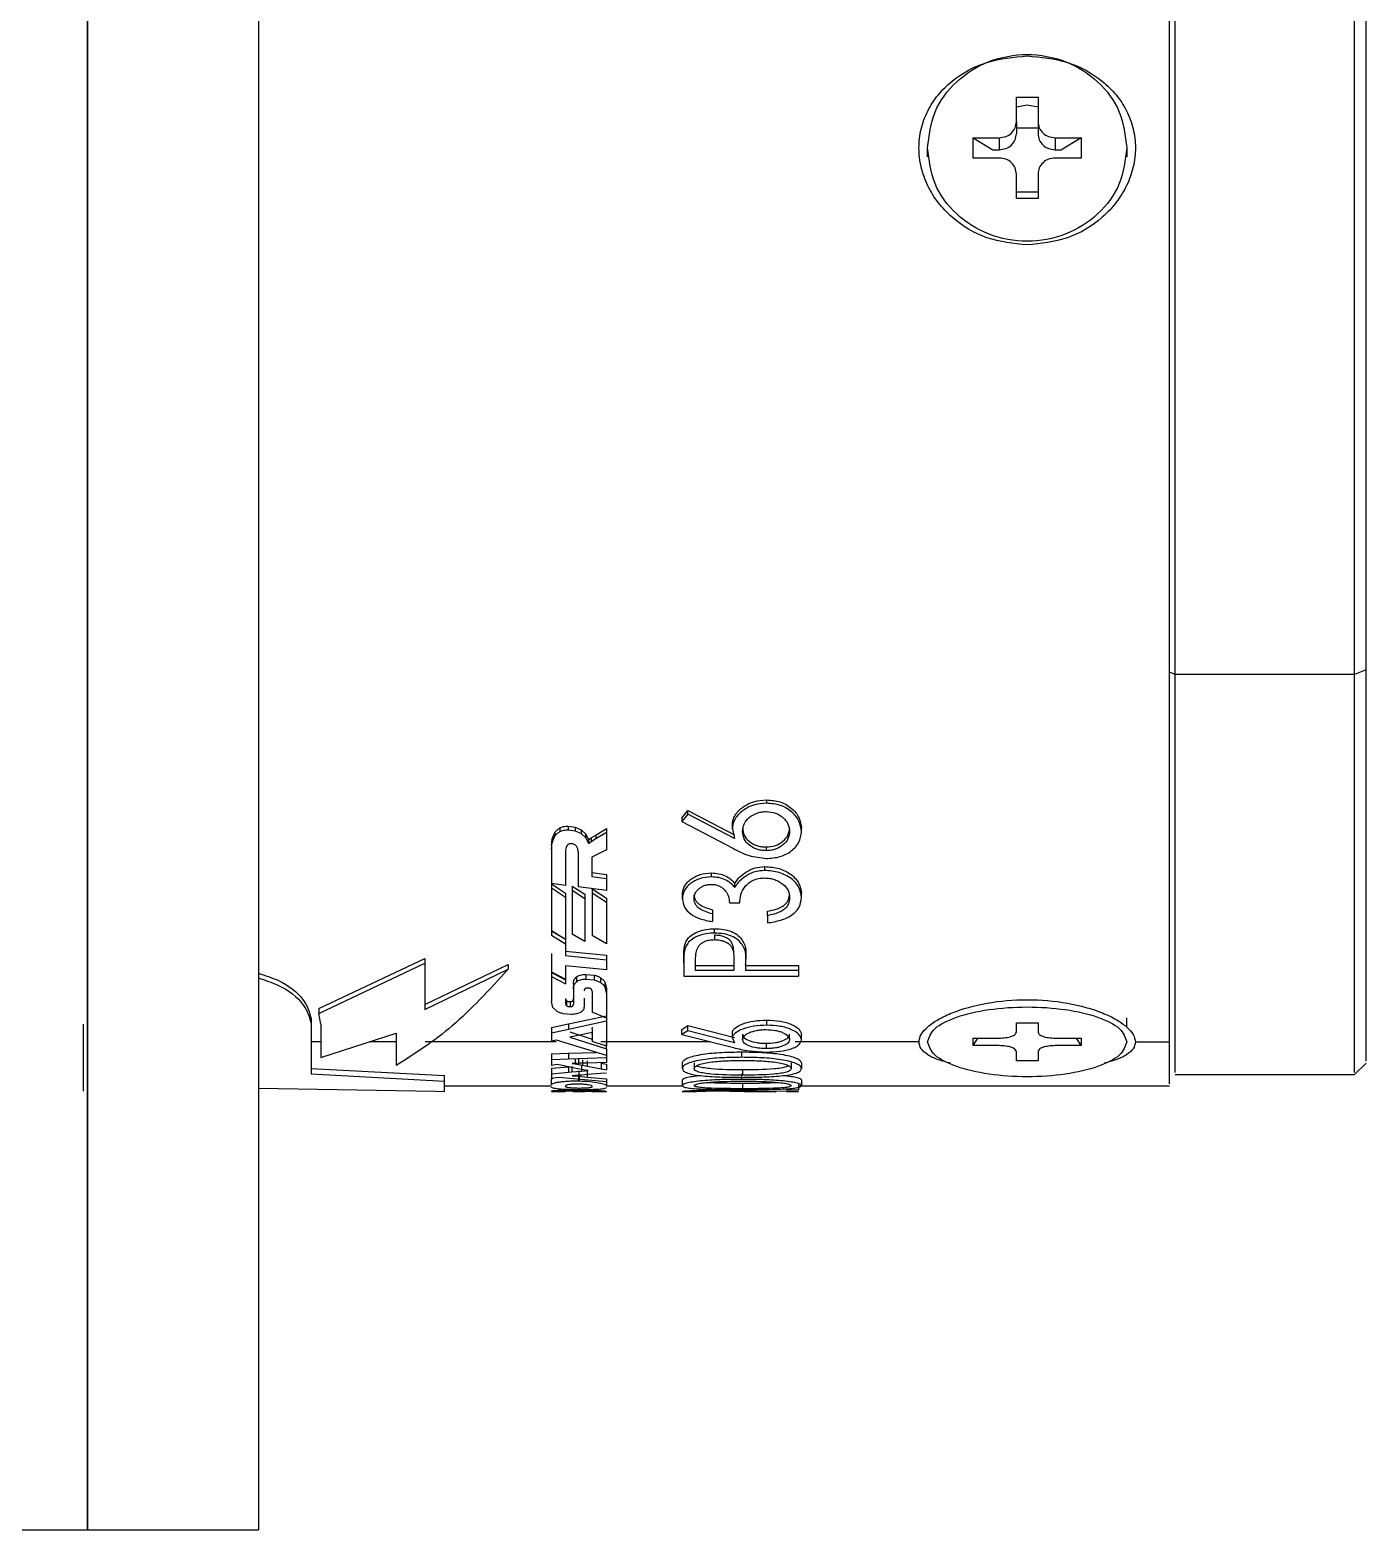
# Model space of a CAD drawing. Header units: millimetres. Extents: x 15 to 1192, y 5 to 836.
# Drawn here: x 229.83 to 253.29, y 141.56 to 167.9 of the extents above; entities that cross this region are included whole.
import ezdxf

# ---------------------------------------------------------------- set-up
doc = ezdxf.new("R2010")
doc.units = ezdxf.units.MM

msp = doc.modelspace()

# ---------------------------------------------------------------- linework, layer by layer
at = {"color": 7, "linetype": 'Continuous', "lineweight": 25}
for p, q in [((230.843, 161.557), (230.843, 181.531)), ((230.843, 181.531), (230.843, 141.557)), ((233.843, 181.531), (233.843, 141.557)), ((247.153, 166.719), (247.533, 166.719)), ((247.153, 166.288), (247.153, 166.719)), ((247.343, 166.579), (247.153, 166.544)), ((247.533, 166.544), (247.343, 166.579)), ((247.533, 166.719), (247.533, 166.288)), ((247.153, 166.288), (247.153, 166.078)), ((247.533, 166.288), (247.533, 166.078)), ((246.393, 166.007), (246.853, 166.007)), ((246.393, 165.651), (246.393, 166.007)), ((246.393, 166.007), (246.739, 165.797)), ((246.853, 166.007), (246.853, 165.797)), ((247.153, 166.184), (247.533, 166.184)), ((247.833, 166.007), (248.293, 166.007)), ((247.833, 166.007), (247.833, 165.797)), ((248.293, 166.007), (247.946, 165.797)), ((248.293, 166.007), (248.293, 165.651)), ((245.593, 165.672), (245.593, 165.829)), ((246.739, 165.797), (246.853, 165.797)), ((247.833, 165.797), (247.946, 165.797)), ((249.093, 165.829), (249.093, 165.672)), ((246.853, 165.651), (246.393, 165.651)), ((248.293, 165.651), (247.833, 165.651)), ((247.153, 164.939), (247.153, 165.37)), ((247.533, 165.37), (247.533, 164.939)), ((247.533, 165.054), (247.153, 165.054)), ((247.533, 164.939), (247.153, 164.939)), ((230.843, 141.557), (230.843, 161.557)), ((249.943, 156.58), (249.843, 156.622)), ((253.093, 156.58), (249.943, 156.58)), ((253.293, 156.663), (253.093, 156.58)), ((242.768, 154.32), (242.768, 154.379)), ((241.279, 154.059), (241.384, 154.19)), ((241.384, 154.13), (241.279, 153.998)), ((241.384, 154.19), (242.204, 153.765)), ((241.384, 154.13), (241.384, 154.19)), ((242.204, 153.701), (241.384, 154.13)), ((239.137, 153.886), (239.137, 153.823)), ((239.28, 153.917), (239.404, 153.9)), ((239.28, 153.917), (239.28, 153.854)), ((239.28, 153.854), (239.404, 153.837)), ((239.404, 153.9), (239.511, 153.85)), ((239.404, 153.9), (239.404, 153.837)), ((239.511, 153.85), (239.592, 153.774)), ((239.511, 153.85), (239.511, 153.787)), ((239.765, 153.762), (239.953, 153.874)), ((239.953, 153.874), (239.953, 153.811)), ((241.279, 154.059), (241.279, 153.998)), ((241.279, 153.998), (242.184, 153.523)), ((242.165, 153.872), (242.165, 153.934)), ((242.165, 153.872), (242.204, 153.701)), ((242.345, 153.888), (242.345, 153.825)), ((243.17, 153.825), (243.17, 153.888)), ((243.377, 153.817), (243.377, 153.88)), ((238.987, 153.578), (239, 153.695)), ((238.987, 153.512), (239, 153.63)), ((239, 153.695), (239.047, 153.804)), ((239, 153.63), (239.047, 153.741)), ((239, 153.695), (239, 153.63)), ((239.047, 153.804), (239.047, 153.741)), ((239.404, 153.837), (239.511, 153.787)), ((239.511, 153.787), (239.592, 153.71)), ((239.592, 153.774), (239.638, 153.676)), ((239.592, 153.71), (239.592, 153.774)), ((239.592, 153.71), (239.638, 153.612)), ((239.638, 153.676), (239.686, 153.711)), ((239.638, 153.676), (239.638, 153.612)), ((239.638, 153.612), (239.686, 153.647)), ((239.686, 153.711), (239.765, 153.762)), ((239.686, 153.711), (239.686, 153.647)), ((239.686, 153.647), (239.765, 153.698)), ((239.765, 153.698), (239.953, 153.811)), ((239.765, 153.762), (239.765, 153.698)), ((239.953, 153.811), (239.953, 153.502)), ((238.987, 153.578), (238.987, 153.512)), ((238.987, 153.512), (238.987, 152.908)), ((239.238, 153.497), (239.238, 152.876)), ((239.451, 153.522), (239.426, 153.567)), ((239.459, 153.467), (239.451, 153.522)), ((239.459, 153.467), (239.459, 152.849)), ((239.953, 153.502), (239.697, 153.373)), ((239.697, 153.373), (239.697, 153.033)), ((242.758, 153.552), (242.758, 153.486)), ((239.697, 153.103), (239.953, 153.071)), ((239.953, 153.071), (239.953, 153.001)), ((241.8, 153.026), (241.8, 153.095)), ((242.734, 153.139), (242.734, 153.207)), ((239.238, 152.876), (238.987, 152.908)), ((238.987, 152.907), (239.238, 152.741)), ((238.987, 152.907), (238.987, 152.837)), ((238.987, 152.837), (239.238, 152.669)), ((238.987, 152.837), (238.987, 152.469)), ((239.354, 152.866), (239.573, 152.721)), ((239.354, 152.866), (239.354, 152.795)), ((239.354, 152.795), (239.573, 152.649)), ((239.354, 152.795), (239.354, 152.349)), ((239.953, 152.787), (239.459, 152.849)), ((239.697, 153.033), (239.953, 153.001)), ((239.705, 152.817), (239.953, 152.653)), ((239.705, 152.817), (239.705, 152.745)), ((239.953, 153.001), (239.953, 152.787)), ((242.208, 152.841), (242.208, 152.912)), ((239.238, 152.741), (239.238, 152.669)), ((239.238, 152.669), (239.238, 152.469)), ((239.573, 152.721), (239.573, 152.649)), ((239.573, 152.649), (239.573, 152.349)), ((239.705, 152.745), (239.953, 152.58)), ((239.705, 152.745), (239.705, 152.302)), ((239.953, 152.653), (239.953, 152.58)), ((239.953, 152.58), (239.953, 152.302)), ((241.288, 152.638), (241.288, 152.711)), ((241.494, 152.638), (241.494, 152.711)), ((242.113, 152.569), (242.294, 152.569)), ((243.17, 152.664), (243.17, 152.737)), ((243.377, 152.662), (243.377, 152.735)), ((238.987, 152.469), (238.987, 152.269)), ((238.987, 152.269), (238.987, 152.08)), ((239.238, 152.469), (239.238, 152.269)), ((239.238, 152.269), (239.238, 151.929)), ((239.354, 152.349), (239.354, 152.31)), ((239.354, 152.31), (239.354, 152.023)), ((239.573, 152.349), (239.573, 152.31)), ((239.573, 152.31), (239.573, 151.892)), ((239.705, 152.302), (239.705, 152.265)), ((239.705, 152.265), (239.705, 151.999)), ((239.953, 152.302), (239.953, 152.265)), ((239.953, 152.265), (239.953, 151.85)), ((241.814, 152.45), (241.814, 152.376)), ((241.814, 152.376), (241.814, 152.241)), ((242.78, 152.347), (242.78, 152.422)), ((242.78, 152.347), (242.78, 152.218)), ((238.987, 152.081), (239.238, 151.932)), ((238.987, 152.081), (238.987, 152.003)), ((239.238, 151.929), (238.987, 152.08)), ((238.987, 152.003), (239.238, 151.853)), ((239.573, 151.892), (239.354, 152.023)), ((239.953, 151.85), (239.705, 151.999)), ((241.851, 152.003), (241.851, 151.925)), ((241.852, 152.039), (241.852, 152.116)), ((239.238, 151.932), (239.238, 151.853)), ((239.238, 151.853), (239.238, 151.644)), ((234.901, 150.715), (236.765, 151.595)), ((234.901, 150.626), (236.765, 151.513)), ((236.765, 151.595), (236.765, 151.513)), ((236.765, 151.513), (236.765, 150.699)), ((236.765, 150.787), (238.228, 151.488)), ((238.228, 151.488), (238.228, 151.405)), ((238.987, 151.682), (238.987, 151.346)), ((239.238, 151.724), (239.953, 151.65)), ((239.238, 151.644), (239.953, 151.568)), ((239.953, 151.65), (239.953, 151.568)), ((239.953, 151.568), (239.953, 151.396)), ((241.314, 151.513), (241.314, 151.595)), ((241.314, 151.513), (241.314, 151.284)), ((241.52, 151.385), (241.52, 151.606)), ((242.19, 151.595), (242.19, 151.385)), ((242.397, 151.551), (242.397, 151.469)), ((236.765, 150.699), (238.228, 151.405)), ((238.987, 151.36), (239.238, 151.232)), ((238.987, 151.36), (238.987, 151.276)), ((239.238, 151.213), (238.987, 151.346)), ((238.987, 151.276), (239.238, 151.147)), ((238.987, 151.276), (238.987, 150.837)), ((239.953, 151.396), (239.238, 151.467)), ((239.238, 151.467), (239.238, 151.213)), ((239.238, 151.232), (239.238, 151.147)), ((239.428, 151.27), (239.428, 151.186)), ((239.592, 151.314), (239.736, 151.3)), ((239.592, 151.314), (239.592, 151.23)), ((239.592, 151.23), (239.736, 151.216)), ((239.736, 151.3), (239.736, 151.216)), ((239.851, 151.255), (239.851, 151.171)), ((241.314, 151.284), (243.327, 151.284)), ((241.52, 151.468), (242.19, 151.468)), ((242.19, 151.385), (241.52, 151.385)), ((242.397, 151.469), (242.397, 151.385)), ((242.397, 151.468), (243.327, 151.468)), ((243.327, 151.385), (242.397, 151.385)), ((243.327, 151.468), (243.327, 151.385)), ((243.327, 151.385), (243.327, 151.284)), ((239.373, 151.144), (239.373, 151.058)), ((239.373, 151.058), (239.373, 150.792)), ((239.705, 151.013), (239.705, 150.652)), ((239.926, 151.177), (239.953, 151.064)), ((239.926, 151.177), (239.926, 151.092)), ((239.926, 151.092), (239.953, 150.978)), ((239.953, 151.064), (239.953, 150.978)), ((239.953, 150.978), (239.953, 150.544)), ((234.901, 150.715), (234.901, 150.626)), ((239.013, 150.731), (238.987, 150.837)), ((239.086, 150.662), (239.013, 150.731)), ((239.238, 150.891), (239.238, 150.803)), ((239.256, 150.76), (239.256, 150.848)), ((239.318, 150.835), (239.318, 150.747)), ((239.565, 150.894), (239.565, 150.761)), ((234.77, 150.531), (234.77, 150.441)), ((234.77, 150.441), (234.77, 149.566)), ((234.94, 150.441), (234.901, 150.626)), ((234.94, 150.441), (234.94, 149.853)), ((238.987, 150.381), (239.29, 150.444)), ((239.332, 150.611), (239.196, 150.623)), ((239.29, 150.444), (239.953, 150.589)), ((239.29, 150.353), (239.953, 150.499)), ((239.29, 150.444), (239.29, 150.353)), ((239.953, 150.544), (239.705, 150.652)), ((239.953, 150.589), (239.953, 150.499)), ((239.953, 150.499), (239.953, 150.051)), ((242.768, 150.421), (242.768, 150.512)), ((247.153, 150.462), (247.533, 150.462)), ((247.153, 150.301), (247.153, 150.462)), ((247.533, 150.462), (247.533, 150.301)), ((249.093, 150.387), (249.093, 150.551)), ((234.94, 149.853), (236.263, 150.284)), ((236.263, 150.284), (236.263, 149.714)), ((238.987, 150.381), (238.987, 150.29)), ((238.987, 150.29), (239.29, 150.353)), ((238.987, 150.29), (238.987, 150.195)), ((238.987, 150.195), (238.987, 150.188)), ((238.987, 150.188), (238.987, 150.142)), ((239.07, 150.161), (238.987, 150.142)), ((239.077, 150.158), (239.07, 150.161)), ((239.079, 150.157), (239.077, 150.158)), ((239.953, 149.887), (239.079, 150.157)), ((239.312, 150.306), (239.705, 150.178)), ((239.568, 150.264), (239.312, 150.214)), ((239.312, 150.214), (239.953, 150.005)), ((239.642, 150.279), (239.568, 150.264)), ((239.708, 150.294), (239.642, 150.279)), ((239.705, 150.353), (239.708, 150.385)), ((239.705, 150.353), (239.705, 150.261)), ((239.705, 150.261), (239.708, 150.294)), ((239.705, 150.261), (239.705, 150.225)), ((239.705, 150.225), (239.705, 150.133)), ((241.279, 150.348), (241.384, 150.414)), ((241.279, 150.256), (241.279, 150.348)), ((241.384, 150.322), (241.279, 150.256)), ((241.279, 150.256), (242.184, 150.028)), ((241.384, 150.414), (242.204, 150.204)), ((241.384, 150.322), (241.384, 150.414)), ((242.204, 150.111), (241.384, 150.322)), ((242.165, 150.193), (242.165, 150.286)), ((242.165, 150.193), (242.204, 150.111)), ((242.345, 150.263), (242.345, 150.17)), ((243.17, 150.17), (243.17, 150.263)), ((243.377, 150.167), (243.377, 150.259)), ((246.393, 150.196), (246.853, 150.196)), ((246.393, 150.063), (246.393, 150.196)), ((246.393, 150.063), (246.475, 150.196)), ((247.833, 150.196), (248.293, 150.196)), ((248.293, 150.063), (248.211, 150.196)), ((248.293, 150.196), (248.293, 150.063)), ((234.94, 150.129), (234.77, 150.129)), ((236.263, 150.129), (235.789, 150.129)), ((239.073, 150.129), (236.77, 150.129)), ((238.987, 149.918), (239.29, 149.928)), ((238.987, 149.918), (238.987, 149.822)), ((239.29, 149.928), (239.769, 149.944)), ((239.29, 149.928), (239.29, 149.833)), ((239.953, 150.051), (239.705, 150.133)), ((241.781, 150.129), (239.854, 150.129)), ((239.953, 150.005), (239.953, 150.099)), ((239.953, 150.005), (239.953, 149.887)), ((239.953, 149.951), (239.953, 149.856)), ((242.332, 149.858), (242.332, 149.953)), ((242.758, 150.104), (242.758, 150.011)), ((245.443, 150.129), (243.266, 150.129)), ((246.853, 150.063), (246.393, 150.063)), ((247.153, 149.797), (247.153, 149.958)), ((247.533, 149.958), (247.533, 149.797)), ((248.293, 150.063), (247.833, 150.063)), ((249.243, 150.129), (249.843, 150.129)), ((234.77, 149.664), (237.108, 149.537)), ((238.987, 149.822), (239.29, 149.833)), ((238.987, 149.822), (238.987, 149.805)), ((238.987, 149.805), (238.987, 149.76)), ((238.987, 149.76), (238.987, 149.751)), ((238.987, 149.751), (238.987, 149.75)), ((238.987, 149.75), (238.987, 149.712)), ((239.09, 149.729), (238.987, 149.712)), ((238.987, 149.666), (239.29, 149.692)), ((238.987, 149.666), (238.987, 149.568)), ((239.348, 149.677), (239.09, 149.729)), ((239.29, 149.833), (239.953, 149.856)), ((239.29, 149.692), (239.29, 149.595)), ((239.347, 149.697), (239.347, 149.6)), ((239.446, 149.658), (239.348, 149.677)), ((239.472, 149.754), (239.351, 149.752)), ((239.351, 149.752), (239.404, 149.743)), ((239.404, 149.839), (239.404, 149.743)), ((239.404, 149.743), (239.463, 149.731)), ((239.522, 149.644), (239.446, 149.658)), ((239.463, 149.828), (239.463, 149.731)), ((239.463, 149.731), (239.533, 149.718)), ((239.617, 149.757), (239.472, 149.754)), ((239.516, 149.712), (239.516, 149.615)), ((239.583, 149.634), (239.522, 149.644)), ((239.533, 149.814), (239.533, 149.718)), ((239.533, 149.718), (239.618, 149.702)), ((239.635, 149.625), (239.583, 149.634)), ((239.953, 149.767), (239.617, 149.757)), ((239.618, 149.798), (239.618, 149.702)), ((239.618, 149.702), (239.861, 149.657)), ((239.861, 149.753), (239.862, 149.656)), ((239.862, 149.753), (239.953, 149.737)), ((239.862, 149.656), (239.953, 149.64)), ((239.953, 149.856), (239.953, 149.767)), ((239.953, 149.737), (239.953, 149.64)), ((241.288, 149.66), (241.288, 149.757)), ((241.494, 149.758), (241.494, 149.661)), ((242.346, 149.642), (242.346, 149.544)), ((243.196, 149.758), (243.196, 149.661)), ((243.377, 149.757), (243.377, 149.66)), ((247.533, 149.797), (247.153, 149.797)), ((253.093, 149.557), (253.293, 149.757)), ((234.77, 149.566), (237.108, 149.438)), ((237.108, 149.438), (237.108, 149.537)), ((237.108, 149.264), (237.108, 149.438)), ((238.983, 149.472), (239.017, 149.499)), ((238.983, 149.472), (238.983, 149.373)), ((238.987, 149.568), (239.29, 149.595)), ((238.987, 149.568), (238.987, 149.559)), ((238.987, 149.559), (238.987, 149.527)), ((238.987, 149.527), (238.987, 149.514)), ((238.987, 149.514), (238.987, 149.486)), ((239.119, 149.501), (238.987, 149.486)), ((239.953, 149.429), (239.119, 149.501)), ((239.29, 149.595), (239.347, 149.6)), ((239.347, 149.6), (239.516, 149.615)), ((239.401, 149.538), (239.351, 149.535)), ((239.351, 149.535), (239.471, 149.524)), ((239.458, 149.542), (239.401, 149.538)), ((239.529, 149.547), (239.458, 149.542)), ((239.461, 149.542), (239.461, 149.443)), ((239.461, 149.443), (239.476, 149.443)), ((239.465, 149.393), (239.472, 149.392)), ((239.471, 149.622), (239.471, 149.524)), ((239.471, 149.524), (239.617, 149.512)), ((239.476, 149.542), (239.476, 149.443)), ((239.516, 149.615), (239.635, 149.625)), ((239.617, 149.554), (239.529, 149.547)), ((239.617, 149.61), (239.617, 149.512)), ((239.849, 149.573), (239.617, 149.554)), ((239.617, 149.512), (239.953, 149.482)), ((239.953, 149.581), (239.849, 149.573)), ((239.953, 149.482), (239.953, 149.429)), ((239.954, 149.459), (239.954, 149.36)), ((241.288, 149.361), (241.288, 149.46)), ((242.332, 149.471), (242.332, 149.569)), ((242.346, 149.406), (242.346, 149.306)), ((243.325, 149.379), (243.325, 149.279)), ((243.377, 149.46), (243.377, 149.361)), ((249.943, 149.557), (253.093, 149.557)), ((233.843, 149.318), (236.952, 149.261)), ((236.952, 149.261), (237.108, 149.257)), ((237.108, 149.357), (238.983, 149.357)), ((238.987, 149.257), (239.238, 149.257)), ((239.214, 149.281), (239.306, 149.28)), ((239.238, 149.263), (239.238, 149.264)), ((239.241, 149.34), (239.241, 149.363)), ((239.306, 149.28), (239.377, 149.278)), ((239.365, 149.257), (239.572, 149.257)), ((239.377, 149.278), (239.427, 149.274)), ((239.427, 149.274), (239.456, 149.271)), ((239.476, 149.287), (239.461, 149.287)), ((239.472, 149.313), (239.465, 149.313)), ((239.705, 149.259), (239.572, 149.258)), ((239.633, 149.278), (239.749, 149.277)), ((239.696, 149.357), (239.696, 149.335)), ((239.705, 149.261), (239.705, 149.26)), ((239.705, 149.257), (239.953, 149.257)), ((239.925, 149.267), (239.953, 149.26)), ((239.954, 149.357), (241.288, 149.357)), ((241.283, 149.257), (241.508, 149.257)), ((242.514, 149.258), (242.679, 149.26)), ((243.119, 149.258), (242.589, 149.261)), ((242.679, 149.257), (242.935, 149.257)), ((243.325, 149.279), (243.119, 149.279)), ((243.119, 149.257), (243.325, 149.257)), ((243.325, 149.357), (249.843, 149.357)), ((227.843, 141.557), (230.843, 141.557)), ((230.843, 141.557), (233.843, 141.557))]:
    msp.add_line(p, q, dxfattribs=at)
for points, knots in [([(249.843, 150.129), (249.843, 150.451), (249.843, 151.096), (249.843, 152.582), (249.843, 154.382), (249.843, 156.465), (249.843, 158.742), (249.843, 161.128), (249.843, 163.53), (249.843, 165.857), (249.843, 168.018), (249.843, 169.931), (249.843, 171.52), (249.843, 172.737), (249.843, 173.482), (249.843, 173.805), (249.843, 173.733), (249.843, 173.722)], [0, 0, 0, 0, 0.070535, 0.14107, 0.211604, 0.282139, 0.352674, 0.423209, 0.493744, 0.564279, 0.634813, 0.705348, 0.775883, 0.846418, 0.916953, 0.987487, 1, 1, 1, 1]), ([(249.943, 156.58), (249.943, 157.314), (249.943, 158.78), (249.943, 161.138), (249.943, 163.497), (249.943, 165.787), (249.943, 167.912), (249.943, 169.794), (249.943, 171.356), (249.943, 172.554), (249.943, 173.286), (249.943, 173.604), (249.943, 173.534), (249.943, 173.523)], [0, 0, 0, 0, 0.098257, 0.196514, 0.294771, 0.393028, 0.491285, 0.589542, 0.687799, 0.786056, 0.884313, 0.98257, 1, 1, 1, 1]), ([(253.093, 156.58), (253.093, 157.314), (253.093, 158.78), (253.093, 161.138), (253.093, 163.497), (253.093, 165.787), (253.093, 167.912), (253.093, 169.794), (253.093, 171.356), (253.093, 172.554), (253.093, 173.286), (253.093, 173.604), (253.093, 173.534), (253.093, 173.523)], [0, 0, 0, 0, 0.098257, 0.196514, 0.294771, 0.393028, 0.491285, 0.589542, 0.687799, 0.786056, 0.884313, 0.98257, 1, 1, 1, 1]), ([(253.293, 156.663), (253.293, 157.384), (253.293, 158.826), (253.293, 161.145), (253.293, 163.465), (253.293, 165.716), (253.293, 167.806), (253.293, 169.657), (253.293, 171.193), (253.293, 172.37), (253.293, 173.091), (253.293, 173.403), (253.293, 173.334), (253.293, 173.323)], [0, 0, 0, 0, 0.098257, 0.196514, 0.294771, 0.393028, 0.491285, 0.589542, 0.687799, 0.786056, 0.884313, 0.98257, 1, 1, 1, 1]), ([(247.343, 164.125), (247.102, 164.15), (246.622, 164.198), (246.097, 164.521), (245.772, 164.862), (245.587, 165.162), (245.469, 165.487), (245.43, 165.827), (245.468, 166.164), (245.585, 166.48), (245.77, 166.765), (246.095, 167.084), (246.621, 167.377), (247.102, 167.421), (247.343, 167.443)], [0, 0, 0, 0, 0.124655, 0.249207, 0.312182, 0.374267, 0.43709, 0.499438, 0.561969, 0.624991, 0.687263, 0.75045, 0.875237, 1, 1, 1, 1]), ([(247.343, 167.443), (247.583, 167.421), (248.063, 167.378), (248.588, 167.085), (248.913, 166.768), (249.098, 166.484), (249.216, 166.168), (249.256, 165.833), (249.218, 165.493), (249.101, 165.166), (248.916, 164.865), (248.59, 164.522), (248.064, 164.198), (247.583, 164.15), (247.343, 164.125)], [0, 0, 0, 0, 0.124596, 0.249113, 0.312109, 0.374214, 0.437107, 0.499522, 0.561917, 0.6248, 0.687151, 0.750419, 0.875383, 1, 1, 1, 1]), ([(249.843, 149.69), (249.843, 149.706), (249.843, 149.743), (249.843, 150.347), (249.843, 151.369), (249.843, 152.8), (249.843, 154.551), (249.843, 155.931), (249.843, 156.622)], [0, 0, 0, 0, 0.1412776, 0.3130221, 0.4847666, 0.656511, 0.8282555, 1, 1, 1, 1]), ([(249.943, 149.59), (249.943, 149.607), (249.943, 149.644), (249.943, 150.253), (249.943, 151.284), (249.943, 152.727), (249.943, 154.492), (249.943, 155.884), (249.943, 156.58)], [0, 0, 0, 0, 0.141278, 0.313022, 0.484767, 0.656511, 0.828256, 1, 1, 1, 1]), ([(253.093, 149.59), (253.093, 149.607), (253.093, 149.644), (253.093, 150.253), (253.093, 151.284), (253.093, 152.727), (253.093, 154.492), (253.093, 155.884), (253.093, 156.58)], [0, 0, 0, 0, 0.141278, 0.313022, 0.484767, 0.656511, 0.828256, 1, 1, 1, 1]), ([(253.293, 149.79), (253.293, 149.806), (253.293, 149.842), (253.293, 150.441), (253.293, 151.455), (253.293, 152.874), (253.293, 154.61), (253.293, 155.979), (253.293, 156.663)], [0, 0, 0, 0, 0.141278, 0.313022, 0.484767, 0.656511, 0.828256, 1, 1, 1, 1]), ([(242.165, 153.934), (242.167, 153.964), (242.171, 154.024), (242.223, 154.138), (242.343, 154.258), (242.539, 154.362), (242.692, 154.373), (242.768, 154.379)], [0, 0, 0, 0, 0.125394, 0.250767, 0.500489, 0.750151, 1, 1, 1, 1]), ([(242.768, 154.379), (242.85, 154.372), (242.971, 154.363), (243.114, 154.297), (243.236, 154.211), (243.354, 154.071), (243.369, 153.944), (243.377, 153.88)], [0, 0, 0, 0, 0.249633, 0.371748, 0.500487, 0.750141, 1, 1, 1, 1]), ([(242.768, 154.32), (242.692, 154.314), (242.539, 154.303), (242.342, 154.198), (242.223, 154.077), (242.171, 153.962), (242.167, 153.902), (242.165, 153.872)], [0, 0, 0, 0, 0.248947, 0.498212, 0.748262, 0.874067, 1, 1, 1, 1]), ([(242.345, 153.825), (242.35, 153.869), (242.36, 153.957), (242.454, 154.072), (242.565, 154.141), (242.672, 154.169), (242.728, 154.172), (242.758, 154.173)], [0, 0, 0, 0, 0.250873, 0.500982, 0.750252, 0.867589, 1, 1, 1, 1]), ([(242.758, 154.173), (242.814, 154.169), (242.897, 154.161), (242.993, 154.114), (243.075, 154.054), (243.155, 153.957), (243.165, 153.869), (243.17, 153.825)], [0, 0, 0, 0, 0.248428, 0.368857, 0.499035, 0.749182, 1, 1, 1, 1]), ([(243.377, 153.817), (243.369, 153.881), (243.354, 154.01), (243.236, 154.151), (243.114, 154.237), (242.972, 154.304), (242.85, 154.313), (242.768, 154.32)], [0, 0, 0, 0, 0.25079, 0.500848, 0.629444, 0.75134, 1, 1, 1, 1]), ([(239.047, 153.804), (239.059, 153.82), (239.083, 153.851), (239.119, 153.874), (239.137, 153.886)], [0, 0, 0, 0, 0.506285, 1, 1, 1, 1]), ([(239.137, 153.886), (239.158, 153.895), (239.202, 153.914), (239.253, 153.916), (239.28, 153.917)], [0, 0, 0, 0, 0.471113, 1, 1, 1, 1]), ([(239.137, 153.823), (239.158, 153.832), (239.202, 153.851), (239.253, 153.853), (239.28, 153.854)], [0, 0, 0, 0, 0.471446, 1, 1, 1, 1]), ([(242.345, 153.888), (242.35, 153.844), (242.36, 153.757), (242.454, 153.647), (242.565, 153.582), (242.672, 153.556), (242.728, 153.553), (242.758, 153.552)], [0, 0, 0, 0, 0.249972, 0.499671, 0.749283, 0.867018, 1, 1, 1, 1]), ([(242.758, 153.552), (242.814, 153.556), (242.897, 153.563), (242.993, 153.608), (243.075, 153.665), (243.155, 153.758), (243.165, 153.844), (243.17, 153.888)], [0, 0, 0, 0, 0.249426, 0.370894, 0.500346, 0.750075, 1, 1, 1, 1]), ([(239.047, 153.741), (239.059, 153.757), (239.083, 153.788), (239.119, 153.811), (239.137, 153.823)], [0, 0, 0, 0, 0.506738, 1, 1, 1, 1]), ([(239.262, 153.58), (239.255, 153.568), (239.24, 153.541), (239.239, 153.513), (239.238, 153.497)], [0, 0, 0, 0, 0.4485185, 1, 1, 1, 1]), ([(239.334, 153.61), (239.326, 153.609), (239.312, 153.608), (239.292, 153.602), (239.275, 153.593), (239.266, 153.584), (239.262, 153.58)], [0, 0, 0, 0, 0.262065, 0.505273, 0.745713, 1, 1, 1, 1]), ([(239.386, 153.598), (239.378, 153.601), (239.362, 153.608), (239.343, 153.609), (239.334, 153.61)], [0, 0, 0, 0, 0.496742, 1, 1, 1, 1]), ([(239.426, 153.567), (239.42, 153.573), (239.409, 153.585), (239.394, 153.594), (239.386, 153.598)], [0, 0, 0, 0, 0.504818, 1, 1, 1, 1]), ([(242.758, 153.486), (242.728, 153.487), (242.672, 153.49), (242.565, 153.516), (242.454, 153.582), (242.36, 153.693), (242.35, 153.781), (242.345, 153.825)], [0, 0, 0, 0, 0.132411, 0.249742, 0.499005, 0.749107, 1, 1, 1, 1]), ([(243.17, 153.825), (243.165, 153.781), (243.155, 153.694), (243.076, 153.6), (242.993, 153.542), (242.922, 153.51), (242.843, 153.49), (242.787, 153.487), (242.758, 153.486)], [0, 0, 0, 0, 0.25053, 0.500352, 0.629539, 0.750618, 0.869029, 1, 1, 1, 1]), ([(242.765, 153.35), (242.846, 153.355), (243.007, 153.367), (243.178, 153.458), (243.281, 153.551), (243.359, 153.66), (243.369, 153.754), (243.377, 153.817)], [0, 0, 0, 0, 0.24882, 0.498079, 0.625449, 0.74929, 1, 1, 1, 1]), ([(242.184, 153.523), (242.272, 153.477), (242.449, 153.386), (242.66, 153.362), (242.765, 153.35)], [0, 0, 0, 0, 0.502002, 1, 1, 1, 1]), ([(241.288, 152.711), (241.293, 152.759), (241.301, 152.831), (241.363, 152.92), (241.427, 152.98), (241.505, 153.03), (241.626, 153.082), (241.73, 153.09), (241.8, 153.095)], [0, 0, 0, 0, 0.249768, 0.373914, 0.500288, 0.627638, 0.750828, 1, 1, 1, 1]), ([(241.8, 153.095), (241.843, 153.093), (241.927, 153.088), (242.043, 153.048), (242.139, 152.987), (242.185, 152.937), (242.208, 152.912)], [0, 0, 0, 0, 0.249964, 0.499631, 0.749637, 1, 1, 1, 1]), ([(242.208, 152.912), (242.234, 152.95), (242.285, 153.026), (242.407, 153.118), (242.557, 153.193), (242.675, 153.202), (242.734, 153.207)], [0, 0, 0, 0, 0.250398, 0.500751, 0.750613, 1, 1, 1, 1]), ([(242.734, 153.139), (242.675, 153.134), (242.557, 153.124), (242.407, 153.049), (242.307, 152.971), (242.244, 152.899), (242.22, 152.861), (242.208, 152.841)], [0, 0, 0, 0, 0.248528, 0.498026, 0.748552, 0.874192, 1, 1, 1, 1]), ([(242.734, 153.207), (242.82, 153.201), (242.95, 153.191), (243.101, 153.129), (243.2, 153.068), (243.281, 152.995), (243.36, 152.885), (243.37, 152.795), (243.377, 152.735)], [0, 0, 0, 0, 0.249288, 0.372181, 0.49987, 0.625815, 0.750361, 1, 1, 1, 1]), ([(243.377, 152.662), (243.37, 152.723), (243.36, 152.814), (243.281, 152.925), (243.2, 152.999), (243.101, 153.06), (242.95, 153.122), (242.821, 153.132), (242.734, 153.139)], [0, 0, 0, 0, 0.25058, 0.37537, 0.501473, 0.62901, 0.751678, 1, 1, 1, 1]), ([(241.8, 153.026), (241.73, 153.02), (241.626, 153.012), (241.505, 152.96), (241.427, 152.91), (241.363, 152.85), (241.301, 152.76), (241.293, 152.687), (241.288, 152.638)], [0, 0, 0, 0, 0.24819, 0.371039, 0.498377, 0.624804, 0.74931, 1, 1, 1, 1]), ([(241.494, 152.638), (241.498, 152.67), (241.505, 152.732), (241.557, 152.803), (241.616, 152.848), (241.669, 152.875), (241.731, 152.892), (241.775, 152.894), (241.798, 152.895)], [0, 0, 0, 0, 0.261924, 0.500634, 0.628283, 0.750827, 0.867784, 1, 1, 1, 1]), ([(241.798, 152.895), (241.825, 152.894), (241.877, 152.891), (241.946, 152.864), (242.003, 152.826), (242.059, 152.767), (242.105, 152.679), (242.11, 152.607), (242.113, 152.569)], [0, 0, 0, 0, 0.126616, 0.246192, 0.368845, 0.498744, 0.729061, 1, 1, 1, 1]), ([(242.208, 152.841), (242.185, 152.867), (242.139, 152.917), (242.043, 152.978), (241.927, 153.019), (241.843, 153.023), (241.8, 153.026)], [0, 0, 0, 0, 0.251055, 0.501296, 0.750661, 1, 1, 1, 1]), ([(242.294, 152.569), (242.298, 152.618), (242.306, 152.715), (242.366, 152.837), (242.448, 152.921), (242.528, 152.971), (242.626, 153.002), (242.697, 153.005), (242.733, 153.007)], [0, 0, 0, 0, 0.251111, 0.501406, 0.631184, 0.751285, 0.872249, 1, 1, 1, 1]), ([(242.733, 153.007), (242.764, 153.006), (242.824, 153.003), (242.91, 152.981), (242.987, 152.947), (243.075, 152.887), (243.157, 152.792), (243.166, 152.707), (243.17, 152.664)], [0, 0, 0, 0, 0.124673, 0.249438, 0.370897, 0.499678, 0.749344, 1, 1, 1, 1]), ([(241.288, 152.638), (241.295, 152.588), (241.308, 152.489), (241.429, 152.369), (241.603, 152.281), (241.741, 152.255), (241.814, 152.241)], [0, 0, 0, 0, 0.250704, 0.500785, 0.733759, 1, 1, 1, 1]), ([(241.494, 152.711), (241.498, 152.68), (241.503, 152.633), (241.543, 152.579), (241.628, 152.507), (241.732, 152.476), (241.814, 152.45)], [0, 0, 0, 0, 0.250039, 0.374501, 0.500878, 1, 1, 1, 1]), ([(241.814, 152.376), (241.732, 152.401), (241.628, 152.433), (241.543, 152.505), (241.513, 152.546), (241.497, 152.591), (241.495, 152.622), (241.494, 152.638)], [0, 0, 0, 0, 0.497481, 0.623716, 0.748381, 0.874083, 1, 1, 1, 1]), ([(242.78, 152.422), (242.833, 152.433), (242.939, 152.455), (243.054, 152.509), (243.119, 152.57), (243.162, 152.64), (243.167, 152.698), (243.17, 152.737)], [0, 0, 0, 0, 0.250353, 0.499855, 0.620024, 0.75005, 1, 1, 1, 1]), ([(243.17, 152.664), (243.167, 152.626), (243.162, 152.567), (243.119, 152.497), (243.054, 152.435), (242.939, 152.38), (242.833, 152.358), (242.78, 152.347)], [0, 0, 0, 0, 0.2508216, 0.3810894, 0.5014362, 0.7505295, 1, 1, 1, 1]), ([(242.78, 152.218), (242.861, 152.231), (243.02, 152.257), (243.191, 152.337), (243.289, 152.422), (243.361, 152.521), (243.37, 152.606), (243.377, 152.662)], [0, 0, 0, 0, 0.255533, 0.501681, 0.62378, 0.748014, 1, 1, 1, 1]), ([(241.314, 151.595), (241.313, 151.651), (241.313, 151.763), (241.347, 151.914), (241.457, 152.015), (241.571, 152.073), (241.706, 152.11), (241.804, 152.114), (241.852, 152.116)], [0, 0, 0, 0, 0.250829, 0.499754, 0.626627, 0.749867, 0.874891, 1, 1, 1, 1]), ([(241.852, 152.039), (241.804, 152.037), (241.706, 152.033), (241.571, 151.996), (241.457, 151.937), (241.347, 151.835), (241.313, 151.683), (241.313, 151.57), (241.314, 151.513)], [0, 0, 0, 0, 0.124465, 0.248983, 0.371929, 0.498897, 0.748449, 1, 1, 1, 1]), ([(242.19, 151.676), (242.19, 151.711), (242.189, 151.783), (242.162, 151.874), (242.098, 151.938), (242.027, 151.974), (241.943, 151.998), (241.882, 152.001), (241.851, 152.003)], [0, 0, 0, 0, 0.250617, 0.500471, 0.62083, 0.750203, 0.871231, 1, 1, 1, 1]), ([(241.852, 152.116), (241.907, 152.114), (242.011, 152.109), (242.156, 152.069), (242.268, 152.003), (242.419, 151.832), (242.406, 151.676), (242.397, 151.551)], [0, 0, 0, 0, 0.13286, 0.249984, 0.375029, 0.500017, 1, 1, 1, 1]), ([(242.397, 151.469), (242.407, 151.595), (242.419, 151.752), (242.268, 151.924), (242.156, 151.991), (242.011, 152.032), (241.907, 152.036), (241.852, 152.039)], [0, 0, 0, 0, 0.501289, 0.626366, 0.751201, 0.867857, 1, 1, 1, 1]), ([(241.52, 151.606), (241.522, 151.644), (241.527, 151.714), (241.563, 151.802), (241.618, 151.861), (241.682, 151.898), (241.762, 151.921), (241.821, 151.923), (241.851, 151.925)], [0, 0, 0, 0, 0.280626, 0.50166, 0.630595, 0.751367, 0.870538, 1, 1, 1, 1]), ([(241.851, 151.925), (241.882, 151.923), (241.943, 151.92), (242.027, 151.895), (242.098, 151.859), (242.162, 151.795), (242.189, 151.702), (242.19, 151.631), (242.19, 151.595)], [0, 0, 0, 0, 0.128096, 0.248661, 0.377768, 0.498211, 0.748671, 1, 1, 1, 1]), ([(233.843, 151.335), (233.961, 151.296), (234.304, 151.184), (234.675, 150.878), (234.738, 150.647), (234.77, 150.531)], [0, 0, 0, 0, 0.207427, 0.603739, 1, 1, 1, 1]), ([(233.843, 151.251), (233.961, 151.212), (234.305, 151.099), (234.676, 150.79), (234.738, 150.557), (234.77, 150.441)], [0, 0, 0, 0, 0.206735, 0.602956, 1, 1, 1, 1]), ([(239.373, 151.144), (239.374, 151.168), (239.376, 151.212), (239.412, 151.252), (239.428, 151.27)], [0, 0, 0, 0, 0.55932, 1, 1, 1, 1]), ([(239.428, 151.27), (239.438, 151.277), (239.457, 151.29), (239.497, 151.304), (239.542, 151.313), (239.575, 151.314), (239.592, 151.314)], [0, 0, 0, 0, 0.247739, 0.486555, 0.732407, 1, 1, 1, 1]), ([(239.428, 151.186), (239.438, 151.193), (239.457, 151.206), (239.497, 151.22), (239.542, 151.229), (239.575, 151.23), (239.592, 151.23)], [0, 0, 0, 0, 0.248434, 0.487396, 0.732957, 1, 1, 1, 1]), ([(239.736, 151.3), (239.758, 151.295), (239.801, 151.283), (239.834, 151.265), (239.851, 151.255)], [0, 0, 0, 0, 0.494049, 1, 1, 1, 1]), ([(239.736, 151.216), (239.758, 151.211), (239.801, 151.199), (239.834, 151.18), (239.851, 151.171)], [0, 0, 0, 0, 0.493581, 1, 1, 1, 1]), ([(239.851, 151.255), (239.867, 151.244), (239.899, 151.22), (239.917, 151.192), (239.926, 151.177)], [0, 0, 0, 0, 0.471497, 1, 1, 1, 1]), ([(239.373, 151.058), (239.374, 151.083), (239.376, 151.127), (239.412, 151.168), (239.428, 151.186)], [0, 0, 0, 0, 0.559588, 1, 1, 1, 1]), ([(239.622, 151.073), (239.617, 151.073), (239.607, 151.073), (239.593, 151.069), (239.583, 151.065), (239.573, 151.057), (239.566, 151.044), (239.565, 151.032), (239.565, 151.026)], [0, 0, 0, 0, 0.132267, 0.251812, 0.360122, 0.457719, 0.693239, 1, 1, 1, 1]), ([(239.685, 151.059), (239.681, 151.061), (239.673, 151.065), (239.653, 151.072), (239.635, 151.073), (239.622, 151.073)], [0, 0, 0, 0, 0.2365544, 0.4734846, 1, 1, 1, 1]), ([(239.705, 151.013), (239.704, 151.022), (239.704, 151.038), (239.69, 151.053), (239.685, 151.059)], [0, 0, 0, 0, 0.570084, 1, 1, 1, 1]), ([(239.851, 151.171), (239.867, 151.16), (239.899, 151.135), (239.917, 151.107), (239.926, 151.092)], [0, 0, 0, 0, 0.471165, 1, 1, 1, 1]), ([(239.238, 150.891), (239.239, 150.882), (239.239, 150.867), (239.251, 150.854), (239.256, 150.848)], [0, 0, 0, 0, 0.573257, 1, 1, 1, 1]), ([(239.238, 150.803), (239.239, 150.795), (239.239, 150.78), (239.251, 150.766), (239.256, 150.76)], [0, 0, 0, 0, 0.5734694, 1, 1, 1, 1]), ([(239.256, 150.848), (239.26, 150.846), (239.267, 150.842), (239.281, 150.838), (239.299, 150.836), (239.311, 150.835), (239.318, 150.835)], [0, 0, 0, 0, 0.2294616, 0.4624871, 0.7150895, 1, 1, 1, 1]), ([(239.256, 150.76), (239.26, 150.758), (239.267, 150.754), (239.281, 150.75), (239.299, 150.748), (239.311, 150.747), (239.318, 150.747)], [0, 0, 0, 0, 0.230324, 0.463528, 0.715776, 1, 1, 1, 1]), ([(239.318, 150.835), (239.323, 150.835), (239.332, 150.836), (239.345, 150.839), (239.356, 150.843), (239.365, 150.852), (239.371, 150.864), (239.372, 150.874), (239.373, 150.879)], [0, 0, 0, 0, 0.1243792, 0.2385154, 0.352582, 0.4767698, 0.7179362, 1, 1, 1, 1]), ([(239.318, 150.747), (239.323, 150.747), (239.332, 150.748), (239.345, 150.751), (239.356, 150.755), (239.366, 150.764), (239.371, 150.776), (239.372, 150.787), (239.373, 150.792)], [0, 0, 0, 0, 0.123601, 0.236573, 0.348878, 0.470639, 0.722226, 1, 1, 1, 1]), ([(239.565, 150.761), (239.562, 150.738), (239.559, 150.706), (239.532, 150.668), (239.511, 150.653), (239.501, 150.647)], [0, 0, 0, 0, 0.564318, 0.79464, 1, 1, 1, 1]), ([(245.443, 150.129), (245.45, 150.172), (245.465, 150.259), (245.587, 150.394), (245.771, 150.524), (246.097, 150.68), (246.622, 150.828), (247.343, 150.891), (248.065, 150.828), (248.59, 150.679), (248.916, 150.523), (249.099, 150.393), (249.221, 150.258), (249.235, 150.172), (249.243, 150.129)], [0, 0, 0, 0, 0.062482, 0.125451, 0.18765, 0.25076, 0.375439, 0.500106, 0.624726, 0.749699, 0.812818, 0.875042, 0.937758, 1, 1, 1, 1]), ([(239.196, 150.623), (239.175, 150.628), (239.134, 150.638), (239.102, 150.654), (239.086, 150.662)], [0, 0, 0, 0, 0.489313, 1, 1, 1, 1]), ([(239.501, 150.647), (239.49, 150.641), (239.468, 150.631), (239.427, 150.62), (239.381, 150.613), (239.349, 150.612), (239.332, 150.611)], [0, 0, 0, 0, 0.250455, 0.492211, 0.738008, 1, 1, 1, 1]), ([(242.165, 150.286), (242.167, 150.3), (242.171, 150.33), (242.223, 150.387), (242.343, 150.449), (242.539, 150.503), (242.692, 150.509), (242.768, 150.512)], [0, 0, 0, 0, 0.1253938, 0.2507672, 0.5004889, 0.7501508, 1, 1, 1, 1]), ([(242.768, 150.421), (242.692, 150.418), (242.539, 150.412), (242.342, 150.358), (242.223, 150.295), (242.171, 150.238), (242.167, 150.208), (242.165, 150.193)], [0, 0, 0, 0, 0.248947, 0.498212, 0.748262, 0.874067, 1, 1, 1, 1]), ([(242.768, 150.512), (242.85, 150.508), (242.971, 150.503), (243.114, 150.469), (243.236, 150.425), (243.354, 150.353), (243.369, 150.291), (243.377, 150.259)], [0, 0, 0, 0, 0.249633, 0.371748, 0.500487, 0.750141, 1, 1, 1, 1]), ([(243.377, 150.167), (243.369, 150.198), (243.354, 150.261), (243.236, 150.333), (243.114, 150.378), (242.972, 150.413), (242.85, 150.418), (242.768, 150.421)], [0, 0, 0, 0, 0.25079, 0.500848, 0.629444, 0.75134, 1, 1, 1, 1]), ([(242.345, 150.17), (242.35, 150.192), (242.36, 150.235), (242.454, 150.293), (242.565, 150.328), (242.672, 150.343), (242.728, 150.344), (242.758, 150.345)], [0, 0, 0, 0, 0.250873, 0.500982, 0.750252, 0.867589, 1, 1, 1, 1]), ([(242.345, 150.263), (242.35, 150.242), (242.36, 150.2), (242.454, 150.148), (242.565, 150.118), (242.672, 150.106), (242.728, 150.105), (242.758, 150.104)], [0, 0, 0, 0, 0.249972, 0.499671, 0.749283, 0.867018, 1, 1, 1, 1]), ([(242.758, 150.011), (242.728, 150.011), (242.672, 150.013), (242.565, 150.024), (242.454, 150.055), (242.36, 150.107), (242.35, 150.149), (242.345, 150.17)], [0, 0, 0, 0, 0.132411, 0.249742, 0.499005, 0.749107, 1, 1, 1, 1]), ([(242.758, 150.345), (242.814, 150.342), (242.897, 150.339), (242.993, 150.314), (243.075, 150.284), (243.155, 150.235), (243.165, 150.192), (243.17, 150.17)], [0, 0, 0, 0, 0.2484285, 0.3688573, 0.4990346, 0.7491821, 1, 1, 1, 1]), ([(242.758, 150.104), (242.814, 150.107), (242.897, 150.11), (242.993, 150.13), (243.075, 150.157), (243.155, 150.2), (243.165, 150.242), (243.17, 150.263)], [0, 0, 0, 0, 0.249426, 0.370894, 0.500346, 0.750075, 1, 1, 1, 1]), ([(243.17, 150.17), (243.165, 150.149), (243.155, 150.107), (243.076, 150.063), (242.993, 150.036), (242.922, 150.021), (242.843, 150.013), (242.787, 150.011), (242.758, 150.011)], [0, 0, 0, 0, 0.25053, 0.500352, 0.629539, 0.750618, 0.869029, 1, 1, 1, 1]), ([(242.765, 149.949), (242.846, 149.952), (243.007, 149.957), (243.178, 149.997), (243.281, 150.04), (243.359, 150.091), (243.369, 150.136), (243.377, 150.167)], [0, 0, 0, 0, 0.2488196, 0.4980789, 0.6254485, 0.7492902, 1, 1, 1, 1]), ([(241.288, 149.757), (241.292, 149.772), (241.3, 149.803), (241.376, 149.847), (241.495, 149.884), (241.692, 149.923), (241.981, 149.949), (242.215, 149.951), (242.332, 149.953)], [0, 0, 0, 0, 0.124951, 0.249755, 0.369754, 0.499885, 0.749606, 1, 1, 1, 1]), ([(242.184, 150.028), (242.272, 150.007), (242.449, 149.965), (242.66, 149.954), (242.765, 149.949)], [0, 0, 0, 0, 0.502002, 1, 1, 1, 1]), ([(242.332, 149.953), (242.45, 149.951), (242.684, 149.949), (242.971, 149.922), (243.17, 149.884), (243.288, 149.846), (243.365, 149.802), (243.373, 149.772), (243.377, 149.757)], [0, 0, 0, 0, 0.250388, 0.500111, 0.629608, 0.752538, 0.875, 1, 1, 1, 1]), ([(245.994, 149.754), (245.919, 149.774), (245.76, 149.815), (245.587, 149.901), (245.465, 150.006), (245.45, 150.088), (245.443, 150.129)], [0, 0, 0, 0, 0.228635, 0.484331, 0.743147, 1, 1, 1, 1]), ([(249.243, 150.129), (249.235, 150.088), (249.221, 150.006), (249.098, 149.901), (248.925, 149.815), (248.766, 149.774), (248.692, 149.754)], [0, 0, 0, 0, 0.257147, 0.516297, 0.773153, 1, 1, 1, 1]), ([(249.843, 149.391), (249.843, 149.404), (249.843, 149.432), (249.843, 149.882), (249.843, 150.129)], [0, 0, 0, 0, 0.451334, 1, 1, 1, 1]), ([(242.332, 149.858), (242.215, 149.856), (241.981, 149.854), (241.692, 149.827), (241.495, 149.789), (241.376, 149.751), (241.3, 149.706), (241.292, 149.676), (241.288, 149.66)], [0, 0, 0, 0, 0.249672, 0.498851, 0.628887, 0.749125, 0.874405, 1, 1, 1, 1]), ([(241.288, 149.66), (241.291, 149.646), (241.299, 149.616), (241.372, 149.579), (241.493, 149.55), (241.694, 149.524), (241.983, 149.509), (242.216, 149.507), (242.332, 149.506)], [0, 0, 0, 0, 0.12563, 0.25089, 0.370597, 0.50096, 0.750238, 1, 1, 1, 1]), ([(241.494, 149.661), (241.498, 149.673), (241.505, 149.697), (241.575, 149.73), (241.677, 149.757), (241.837, 149.783), (242.066, 149.8), (242.25, 149.802), (242.346, 149.803)], [0, 0, 0, 0, 0.12531, 0.247651, 0.370106, 0.500766, 0.740237, 1, 1, 1, 1]), ([(242.346, 149.544), (242.155, 149.546), (241.919, 149.548), (241.673, 149.577), (241.573, 149.598), (241.505, 149.627), (241.498, 149.65), (241.494, 149.661)], [0, 0, 0, 0, 0.510333, 0.631985, 0.752544, 0.874223, 1, 1, 1, 1]), ([(241.544, 149.711), (241.554, 149.706), (241.584, 149.692), (241.673, 149.675), (241.917, 149.645), (242.155, 149.643), (242.346, 149.642)], [0, 0, 0, 0, 0.0777683, 0.2248686, 0.3758965, 1, 1, 1, 1]), ([(243.377, 149.66), (243.373, 149.676), (243.365, 149.706), (243.288, 149.75), (243.17, 149.788), (242.972, 149.827), (242.684, 149.854), (242.45, 149.856), (242.332, 149.858)], [0, 0, 0, 0, 0.1255834, 0.2487907, 0.3713442, 0.5011323, 0.7503244, 1, 1, 1, 1]), ([(242.332, 149.506), (242.449, 149.507), (242.682, 149.509), (242.971, 149.524), (243.173, 149.55), (243.292, 149.579), (243.366, 149.616), (243.373, 149.646), (243.377, 149.66)], [0, 0, 0, 0, 0.249746, 0.499009, 0.629902, 0.749087, 0.874364, 1, 1, 1, 1]), ([(242.346, 149.803), (242.439, 149.802), (242.623, 149.8), (242.852, 149.783), (243.016, 149.757), (243.118, 149.731), (243.185, 149.697), (243.193, 149.673), (243.196, 149.661)], [0, 0, 0, 0, 0.249791, 0.499193, 0.632361, 0.749318, 0.874477, 1, 1, 1, 1]), ([(242.346, 149.642), (242.534, 149.643), (242.772, 149.645), (243.019, 149.672), (243.111, 149.69), (243.139, 149.705), (243.149, 149.711)], [0, 0, 0, 0, 0.6108012, 0.7728591, 0.9170451, 1, 1, 1, 1]), ([(243.196, 149.661), (243.193, 149.65), (243.187, 149.626), (243.123, 149.597), (243.02, 149.575), (242.77, 149.547), (242.533, 149.545), (242.346, 149.544)], [0, 0, 0, 0, 0.125792, 0.251159, 0.36922, 0.501663, 1, 1, 1, 1]), ([(238.983, 149.373), (238.989, 149.382), (238.998, 149.395), (239.058, 149.413), (239.117, 149.424), (239.191, 149.434), (239.276, 149.441), (239.367, 149.444), (239.429, 149.444), (239.461, 149.443)], [0, 0, 0, 0, 0.250184, 0.376498, 0.500878, 0.625988, 0.750689, 0.873354, 1, 1, 1, 1]), ([(239.241, 149.363), (239.244, 149.367), (239.248, 149.373), (239.276, 149.38), (239.304, 149.385), (239.338, 149.389), (239.377, 149.391), (239.42, 149.393), (239.45, 149.393), (239.465, 149.393)], [0, 0, 0, 0, 0.256605, 0.37773, 0.500782, 0.625892, 0.74664, 0.869334, 1, 1, 1, 1]), ([(239.472, 149.392), (239.502, 149.391), (239.563, 149.389), (239.635, 149.38), (239.686, 149.369), (239.693, 149.361), (239.696, 149.357)], [0, 0, 0, 0, 0.246163, 0.498634, 0.749665, 1, 1, 1, 1]), ([(239.476, 149.443), (239.541, 149.441), (239.671, 149.435), (239.825, 149.413), (239.932, 149.387), (239.947, 149.369), (239.954, 149.36)], [0, 0, 0, 0, 0.248818, 0.498589, 0.749133, 1, 1, 1, 1]), ([(241.288, 149.46), (241.292, 149.468), (241.3, 149.483), (241.376, 149.508), (241.478, 149.527), (241.559, 149.535), (241.593, 149.539)], [0, 0, 0, 0, 0.276135, 0.551948, 0.817141, 1, 1, 1, 1]), ([(242.332, 149.471), (242.215, 149.47), (241.981, 149.469), (241.692, 149.453), (241.495, 149.43), (241.376, 149.409), (241.3, 149.384), (241.292, 149.368), (241.288, 149.361)], [0, 0, 0, 0, 0.249672, 0.498851, 0.628887, 0.749125, 0.874405, 1, 1, 1, 1]), ([(241.494, 149.361), (241.498, 149.367), (241.505, 149.38), (241.575, 149.398), (241.677, 149.413), (241.837, 149.427), (242.066, 149.437), (242.25, 149.438), (242.346, 149.439)], [0, 0, 0, 0, 0.12531, 0.247651, 0.370106, 0.500766, 0.740237, 1, 1, 1, 1]), ([(241.738, 149.417), (241.756, 149.416), (241.937, 149.406), (242.153, 149.406), (242.346, 149.406)], [0, 0, 0, 0, 0.101017, 1, 1, 1, 1]), ([(243.377, 149.361), (243.373, 149.368), (243.365, 149.384), (243.288, 149.409), (243.17, 149.43), (242.972, 149.453), (242.684, 149.469), (242.45, 149.47), (242.332, 149.471)], [0, 0, 0, 0, 0.125583, 0.248791, 0.371344, 0.501132, 0.750324, 1, 1, 1, 1]), ([(242.346, 149.439), (242.439, 149.438), (242.623, 149.437), (242.852, 149.427), (243.016, 149.413), (243.118, 149.398), (243.185, 149.38), (243.193, 149.367), (243.196, 149.361)], [0, 0, 0, 0, 0.249791, 0.499193, 0.632361, 0.749318, 0.874477, 1, 1, 1, 1]), ([(242.346, 149.406), (242.536, 149.406), (242.753, 149.405), (242.937, 149.415), (242.96, 149.417)], [0, 0, 0, 0, 0.876839, 1, 1, 1, 1]), ([(243.071, 149.539), (243.104, 149.535), (243.186, 149.527), (243.288, 149.507), (243.365, 149.483), (243.373, 149.468), (243.377, 149.46)], [0, 0, 0, 0, 0.1812387, 0.4529798, 0.7236853, 1, 1, 1, 1]), ([(239.461, 149.287), (239.396, 149.288), (239.266, 149.29), (239.112, 149.3), (239.005, 149.316), (238.99, 149.33), (238.983, 149.338)], [0, 0, 0, 0, 0.248818, 0.498588, 0.749133, 1, 1, 1, 1]), ([(238.987, 149.264), (238.988, 149.266), (238.991, 149.269), (239.027, 149.274), (239.044, 149.276)], [0, 0, 0, 0, 0.550912, 1, 1, 1, 1]), ([(239.044, 149.276), (239.054, 149.276), (239.074, 149.278), (239.115, 149.28), (239.162, 149.281), (239.196, 149.281), (239.214, 149.281)], [0, 0, 0, 0, 0.2516973, 0.4911469, 0.7352453, 1, 1, 1, 1]), ([(239.249, 149.265), (239.246, 149.265), (239.24, 149.264), (239.239, 149.263), (239.238, 149.263)], [0, 0, 0, 0, 0.48294, 1, 1, 1, 1]), ([(239.465, 149.313), (239.435, 149.314), (239.374, 149.315), (239.302, 149.321), (239.251, 149.33), (239.244, 149.337), (239.241, 149.34)], [0, 0, 0, 0, 0.2461732, 0.4986348, 0.7496645, 1, 1, 1, 1]), ([(239.289, 149.266), (239.284, 149.266), (239.276, 149.266), (239.265, 149.266), (239.255, 149.265), (239.251, 149.265), (239.249, 149.265)], [0, 0, 0, 0, 0.2751834, 0.5214611, 0.7563917, 1, 1, 1, 1]), ([(239.349, 149.265), (239.346, 149.265), (239.339, 149.265), (239.325, 149.266), (239.308, 149.266), (239.295, 149.266), (239.289, 149.266)], [0, 0, 0, 0, 0.231309, 0.463475, 0.714822, 1, 1, 1, 1]), ([(239.365, 149.262), (239.365, 149.263), (239.363, 149.264), (239.353, 149.264), (239.349, 149.265)], [0, 0, 0, 0, 0.514707, 1, 1, 1, 1]), ([(239.456, 149.271), (239.463, 149.272), (239.477, 149.274), (239.503, 149.275), (239.517, 149.276)], [0, 0, 0, 0, 0.496612, 1, 1, 1, 1]), ([(239.696, 149.335), (239.693, 149.332), (239.689, 149.327), (239.661, 149.321), (239.633, 149.318), (239.599, 149.315), (239.56, 149.314), (239.517, 149.313), (239.487, 149.313), (239.472, 149.313)], [0, 0, 0, 0, 0.256605, 0.377731, 0.500782, 0.625892, 0.74664, 0.869334, 1, 1, 1, 1]), ([(239.954, 149.326), (239.948, 149.32), (239.939, 149.31), (239.879, 149.301), (239.82, 149.295), (239.746, 149.291), (239.661, 149.288), (239.57, 149.286), (239.508, 149.287), (239.476, 149.287)], [0, 0, 0, 0, 0.250184, 0.376498, 0.500878, 0.625988, 0.750689, 0.873354, 1, 1, 1, 1]), ([(239.517, 149.276), (239.534, 149.276), (239.569, 149.277), (239.611, 149.278), (239.633, 149.278)], [0, 0, 0, 0, 0.469939, 1, 1, 1, 1]), ([(239.572, 149.261), (239.572, 149.262), (239.573, 149.262), (239.58, 149.263), (239.59, 149.263), (239.599, 149.264), (239.612, 149.264), (239.622, 149.264), (239.627, 149.264)], [0, 0, 0, 0, 0.305068, 0.539443, 0.637094, 0.745447, 0.865967, 1, 1, 1, 1]), ([(239.627, 149.264), (239.633, 149.264), (239.644, 149.264), (239.66, 149.264), (239.674, 149.263), (239.681, 149.263), (239.685, 149.263)], [0, 0, 0, 0, 0.26923, 0.517662, 0.756934, 1, 1, 1, 1]), ([(239.685, 149.263), (239.69, 149.263), (239.703, 149.262), (239.704, 149.261), (239.705, 149.261)], [0, 0, 0, 0, 0.438389, 1, 1, 1, 1]), ([(239.749, 149.277), (239.767, 149.276), (239.806, 149.275), (239.836, 149.274), (239.851, 149.273)], [0, 0, 0, 0, 0.484599, 1, 1, 1, 1]), ([(239.851, 149.273), (239.866, 149.272), (239.898, 149.27), (239.915, 149.268), (239.925, 149.267)], [0, 0, 0, 0, 0.4623803, 1, 1, 1, 1]), ([(241.288, 149.361), (241.291, 149.353), (241.299, 149.338), (241.372, 149.321), (241.493, 149.308), (241.694, 149.298), (241.983, 149.292), (242.216, 149.291), (242.332, 149.291)], [0, 0, 0, 0, 0.1256298, 0.2508898, 0.3705971, 0.5009597, 0.7502381, 1, 1, 1, 1]), ([(241.878, 149.277), (241.798, 149.277), (241.679, 149.276), (241.54, 149.272), (241.45, 149.268), (241.376, 149.264), (241.304, 149.259), (241.294, 149.258), (241.288, 149.257)], [0, 0, 0, 0, 0.248226, 0.3703334, 0.4984018, 0.6257782, 0.7493669, 1, 1, 1, 1]), ([(242.346, 149.306), (242.155, 149.307), (241.919, 149.308), (241.673, 149.32), (241.573, 149.33), (241.505, 149.344), (241.498, 149.355), (241.494, 149.361)], [0, 0, 0, 0, 0.510333, 0.631985, 0.752544, 0.874223, 1, 1, 1, 1]), ([(241.494, 149.257), (241.499, 149.257), (241.508, 149.259), (241.6, 149.263), (241.708, 149.266), (241.814, 149.268), (241.87, 149.268), (241.9, 149.268)], [0, 0, 0, 0, 0.250936, 0.501089, 0.750446, 0.868465, 1, 1, 1, 1]), ([(241.981, 149.263), (241.918, 149.263), (241.792, 149.262), (241.651, 149.26), (241.569, 149.258), (241.508, 149.257), (241.5, 149.257), (241.494, 149.257)], [0, 0, 0, 0, 0.249491, 0.498465, 0.623414, 0.749422, 1, 1, 1, 1]), ([(242.589, 149.261), (242.487, 149.264), (242.334, 149.269), (242.086, 149.276), (241.947, 149.277), (241.878, 149.277)], [0, 0, 0, 0, 0.501211, 0.750847, 1, 1, 1, 1]), ([(241.9, 149.268), (241.962, 149.268), (242.086, 149.267), (242.289, 149.261), (242.424, 149.259), (242.514, 149.258)], [0, 0, 0, 0, 0.248593, 0.49829, 1, 1, 1, 1]), ([(242.332, 149.291), (242.449, 149.291), (242.682, 149.292), (242.971, 149.298), (243.173, 149.308), (243.292, 149.321), (243.366, 149.338), (243.373, 149.353), (243.377, 149.361)], [0, 0, 0, 0, 0.249746, 0.499009, 0.629902, 0.749087, 0.874364, 1, 1, 1, 1]), ([(243.196, 149.361), (243.193, 149.355), (243.187, 149.343), (243.123, 149.329), (243.02, 149.319), (242.77, 149.307), (242.533, 149.307), (242.346, 149.306)], [0, 0, 0, 0, 0.125792, 0.251159, 0.36922, 0.501663, 1, 1, 1, 1])]:
    msp.add_open_spline(points, degree=3, knots=knots, dxfattribs=at)
for points in [[(245.593, 165.829), (245.619, 166.044), (245.672, 166.473), (246.076, 167.019), (246.655, 167.383), (247.343, 167.511), (248.031, 167.383), (248.609, 167.019), (249.014, 166.473), (249.066, 166.044), (249.093, 165.829)], [(246.853, 166.007), (246.892, 166.011), (246.971, 166.02), (247.07, 166.085), (247.139, 166.178), (247.148, 166.251), (247.153, 166.288)], [(247.533, 166.288), (247.537, 166.251), (247.546, 166.178), (247.616, 166.085), (247.715, 166.02), (247.793, 166.011), (247.833, 166.007)], [(246.853, 165.797), (246.892, 165.801), (246.971, 165.81), (247.07, 165.875), (247.139, 165.968), (247.148, 166.041), (247.153, 166.078)], [(247.533, 166.078), (247.537, 166.041), (247.546, 165.968), (247.616, 165.875), (247.715, 165.81), (247.793, 165.801), (247.833, 165.797)], [(249.093, 165.829), (249.066, 165.615), (249.014, 165.186), (248.609, 164.64), (248.031, 164.275), (247.343, 164.147), (246.655, 164.275), (246.076, 164.64), (245.672, 165.186), (245.619, 165.615), (245.593, 165.829)], [(247.153, 165.37), (247.148, 165.407), (247.139, 165.481), (247.07, 165.574), (246.971, 165.639), (246.892, 165.647), (246.853, 165.651)], [(247.833, 165.651), (247.793, 165.647), (247.715, 165.639), (247.616, 165.574), (247.546, 165.481), (247.537, 165.407), (247.533, 165.37)], [(238.228, 151.405), (237.901, 151.049), (237.245, 150.337), (236.59, 149.922), (236.263, 149.714)], [(245.593, 150.129), (245.619, 150.209), (245.672, 150.37), (246.076, 150.574), (246.655, 150.71), (247.343, 150.758), (248.031, 150.71), (248.609, 150.574), (249.014, 150.37), (249.066, 150.209), (249.093, 150.129)], [(230.763, 150.441), (230.763, 150.117), (230.763, 149.47), (230.763, 149.331), (230.763, 149.262)], [(246.853, 150.196), (246.892, 150.197), (246.971, 150.201), (247.07, 150.225), (247.139, 150.26), (247.148, 150.287), (247.153, 150.301)], [(247.533, 150.301), (247.537, 150.287), (247.546, 150.26), (247.616, 150.225), (247.715, 150.201), (247.793, 150.197), (247.833, 150.196)], [(249.093, 150.129), (249.066, 150.049), (249.014, 149.889), (248.609, 149.685), (248.031, 149.548), (247.343, 149.5), (246.655, 149.548), (246.076, 149.685), (245.672, 149.889), (245.619, 150.049), (245.593, 150.129)], [(247.153, 149.958), (247.148, 149.971), (247.139, 149.999), (247.07, 150.034), (246.971, 150.058), (246.892, 150.061), (246.853, 150.063)], [(247.833, 150.063), (247.793, 150.061), (247.715, 150.058), (247.616, 150.034), (247.546, 149.999), (247.537, 149.971), (247.533, 149.958)]]:
    msp.add_open_spline(points, degree=3, dxfattribs=at)

doc.saveas('drawing.dxf')
